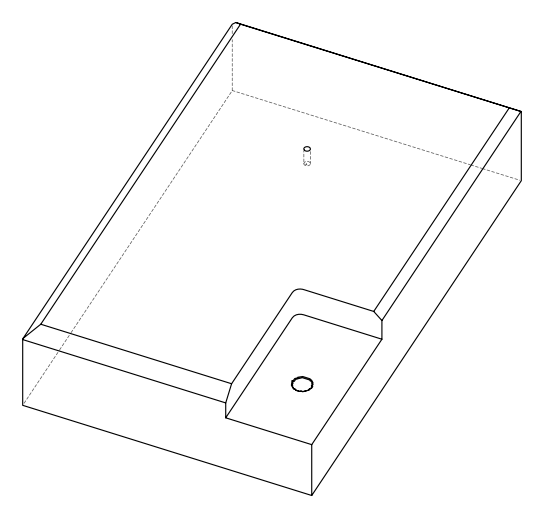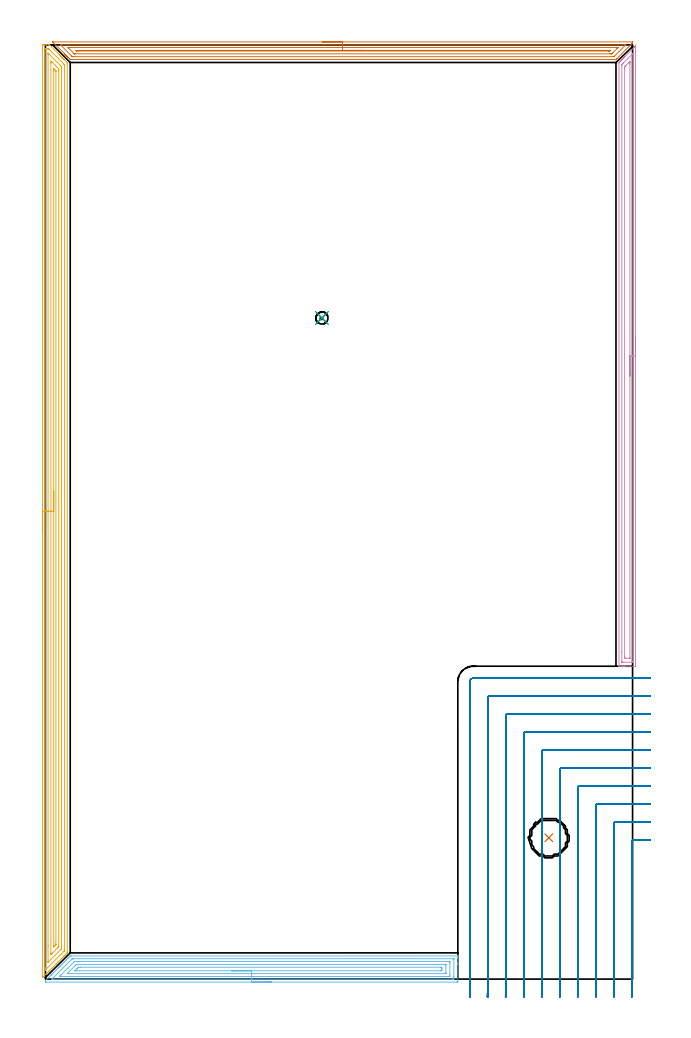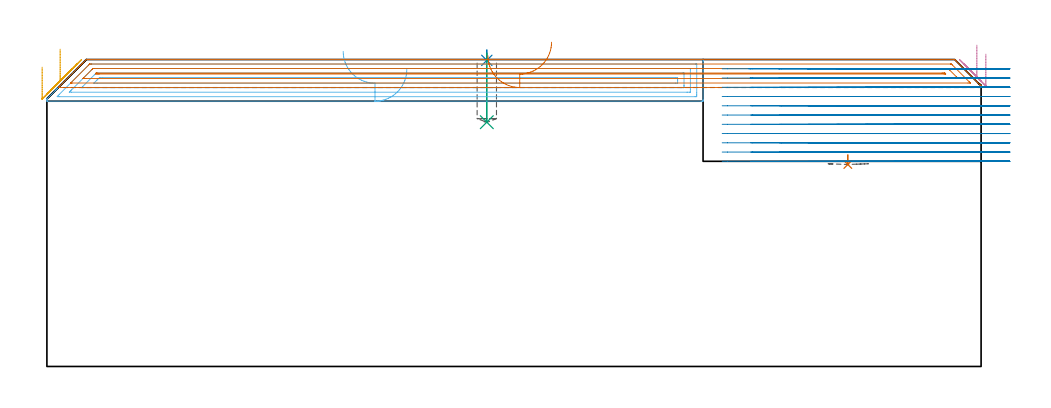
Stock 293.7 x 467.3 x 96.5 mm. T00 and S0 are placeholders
(PLAN: 8 operations, 4 tool changes, 84.1 min)
(1 INDEXABLE_INSERT_DRILL_BLIND_HOLE_FROM_SOLID | STEP1POCKET | NXT0302_009 | 0.02 min | 9274 mm3)
(2 SPOT_DRILL | STEP1POCKET_1 | NXT0321_9005460120000 | 0.03 min | 1 mm3)
(3 DRILL_BLIND_HOLE_INTO_CENTER | STEP1POCKET_1 | NXT0301_032 | 0.09 min | 546 mm3)
(4 AREA_MILL | FG_CHAMFER_SURFACE | UGT0205_001 | 7.59 min | 10892 mm3)
(5 AREA_MILL_1 | FG_CHAMFER_SURFACE_1 | UGT0205_001 | 18.52 min | 35933 mm3)
(6 AREA_MILL_2 | FG_CHAMFER_SURFACE_2 | UGT0205_001 | 8.28 min | 17593 mm3)
(7 AREA_MILL_3 | FG_CHAMFER_SURFACE_3 | UGT0205_001 | 9.18 min | 10827 mm3)
(8 MILL_CORNER_NOTCH_RECTANGULAR | CORNER_NOTCH_RECTANGULAR | NXT0201_011 | Follow Part, ap 3, ae 75% | 40.44 min | 427506 mm3)
(TOOL NXT0302_009 | Index. Insert Drill 19mm [880-D1900L25-05] | D19 PA176 FL95 Z2)
(TOOL NXT0321_9005460120000 | NC Spot Drill, 142deg, 12mm, Carbide, Uncoated | D12 PA142 FL30 Z2)
(TOOL NXT0301_032 | Carbide Drill 6.1mm [860.1-0610-031A1-MM 2214] | D6.1 PA140 FL53 Z2)
(TOOL UGT0205_001 | Chamfer Mill 20 x 3 x 45 deg. | D20 FL50 Z2)
(TOOL NXT0201_011 | ENDMILL 12mm [2P460-1200-NA 1630] | D12 FL38 Z6)
(OP 1 INDEXABLE_INSERT_DRILL_BLIND_HOLE_FROM_SOLID)
G17 G21 G94 G90
T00 M6
G54
G17 G0 G90 X251.8 Y70.7 S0 M3
G43 Z106.5 H1
G94 G81 G98 Z63.5 F250. R66.5
G80
M5
M2
(OP 2 SPOT_DRILL)
G17 G21 G94 G90
T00 M6
G54
G17 G0 G90 X138.3 Y330.7 S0 M3
G43 Z106.5 H0
G94 G81 G98 Z96.237 F250. R99.5
G80
M5
M2
(OP 3 DRILL_BLIND_HOLE_INTO_CENTER)
G17 G21 G94 G90
T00 M6
G54
G17 G0 G90 X138.3 Y330.7 S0 M3
G43 Z106.5 H1
G94 G81 G98 Z76.8 F250. R98.5
G80
M5
M2
(OP 4 AREA_MILL)
G17 G21 G94 G90
T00 M6
G54
G17 G0 G90 X295.2 Y321.65 S1061 M3
G43 Z106.5 H0
Z98.2
G94 G1 Y321.612 Z97.329 F250.
Y321.498 Z96.464
Y321.309 Z95.612
Y321.047 Z94.78
Y320.713 Z93.974
Y320.31 Z93.2
Y319.841 Z92.464
Y319.31 Z91.772
Y318.721 Z91.129
Y318.078 Z90.54
Y317.386 Z90.009
Y316.65 Z89.54
Y315.876 Z89.137
Y315.07 Z88.803
Y314.238 Z88.541
Y313.386 Z88.352
Y312.521 Z88.238
Y311.65 Z88.2
Y157.117
X295.199 Y156.503 Z88.199
X295.197 Y156.502 Z88.2
X295.193 Y156.5 Z88.204
X290.159 Z93.236
X289.607 Z93.79
X289.268 Z94.128
X288.716 Z94.68
X288.377 Z95.018
X287.346 Z96.054
X286.951 Y156.508 Z96.441
X286.903 Y156.51 Z96.488
X286.9 Y156.67 Z96.5
Y458.144
X286.905 Y458.503 Z96.491
X287.03 Y458.631 Z96.367
X287.486 Y459.087 Z95.911
X287.535 Y459.135 Z95.864
X287.734 Y459.335 Z95.665
X287.783 Y459.384 Z95.614
X287.831 Y459.431 Z95.568
X288.032 Y459.633 Z95.367
X288.08 Y459.681 Z95.317
X288.127 Y459.728 Z95.272
X288.33 Y459.93 Z95.069
X288.377 Y459.978 Z95.02
X288.424 Y460.024 Z94.975
X288.628 Y460.228 Z94.771
X288.674 Y460.275 Z94.723
X288.72 Y460.32 Z94.679
X288.925 Y460.526 Z94.474
X288.971 Y460.572 Z94.426
X289.016 Y460.616 Z94.383
X289.223 Y460.824 Z94.176
X289.268 Y460.869 Z94.129
X289.312 Y460.913 Z94.087
X289.521 Y461.121 Z93.878
X289.565 Y461.166 Z93.832
X289.609 Y461.209 Z93.79
X289.819 Y461.419 Z93.58
X294.614 Y466.215 Z88.784
X294.706 Y466.306 Z88.693
X294.881 Y466.481 Z88.519
X295.06 Y466.661 Z88.338
X295.181 Y466.779 Z88.216
X295.194 Y466.783 Z88.203
X295.198 Y466.779 Z88.199
X295.2 Y466.575 Z88.2
Y311.65
X293.786 Z89.614
X293.785 Y158.841 Z89.615
X293.784 Y158.778 Z89.616
X293.779 Y158.653 Z89.621
X293.767 Y158.51 Z89.633
X293.723 Y158.508 Z89.677
X293.233 Y158.501 Z90.167
X288.778 Z94.622
X288.377 Y158.507 Z95.023
X288.326 Y158.51 Z95.074
X288.319 Y158.715 Z95.081
X288.315 Y158.84 Z95.085
X288.314 Y163.613 Z95.086
X288.315 Y457.251 Z95.085
X288.316 Y457.312 Z95.084
X288.32 Y457.375 Z95.08
X288.328 Y457.467 Z95.072
X288.377 Y457.52 Z95.023
X288.686 Y457.834 Z94.714
X288.993 Y458.144 Z94.407
X293.592 Y462.742 Z89.808
X293.723 Y462.871 Z89.677
X293.769 Y462.912 Z89.631
X293.777 Y462.917 Z89.623
X293.78 Y462.881 Z89.62
X293.784 Y462.798 Z89.616
X293.785 Y462.673 Z89.615
X293.786 Y462.61 Z89.614
Y311.65
X292.371 Z91.029
Y160.69
X292.369 Y160.582 Z91.031
X292.367 Y160.529 Z91.033
X292.365 Y160.511 Z91.035
X292.319 Y160.508 Z91.081
X292.129 Y160.501 Z91.271
X290.159 Y160.5 Z93.241
X289.97 Y160.502 Z93.43
X289.844 Y160.505 Z93.556
X289.746 Y160.51 Z93.654
X289.735 Y160.526 Z93.665
X289.733 Y160.547 Z93.667
X289.731 Y160.69 Z93.669
X289.729 Y161.121 Z93.671
X289.728 Y161.583 Z93.672
X289.729 Y455.464 Z93.671
X289.73 Y455.894 Z93.67
X289.734 Y456.357 Z93.666
X289.735 Y456.407 Z93.665
X289.762 Y456.451 Z93.638
X289.826 Y456.521 Z93.574
X289.909 Y456.608 Z93.491
X290.159 Y456.859 Z93.241
X290.354 Y457.055 Z93.046
X291.941 Y458.642 Z91.459
X292.139 Y458.839 Z91.261
X292.34 Y459.037 Z91.06
X292.349 Y459.038 Z91.051
X292.364 Y459.037 Z91.036
X292.369 Y458.786 Z91.031
X292.37 Y458.607 Z91.03
X292.371 Y458.144 Z91.029
Y457.712
Y311.65
Y310.778 Z91.067
Y309.913 Z91.18
Y309.062 Z91.369
Y308.23 Z91.632
Y307.424 Z91.965
Y306.65 Z92.368
Y305.914 Z92.837
Y305.222 Z93.368
Y304.579 Z93.957
Y303.989 Z94.601
Y303.458 Z95.293
Y302.99 Z96.029
Y302.587 Z96.802
Y302.253 Z97.608
Y301.991 Z98.44
Y301.802 Z99.292
Y301.688 Z100.157
Y301.65 Z101.029
G0 Z106.5
M5
M2
(OP 5 AREA_MILL_1)
G17 G21 G94 G90
T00 M6
G54
G17 G0 G90 X-1.5 Y224. S1061 M3
G43 Z106.5 H0
Z94.1
G94 G1 Y224.038 Z93.228 F250.
Y224.152 Z92.363
Y224.341 Z91.512
Y224.603 Z90.68
Y224.937 Z89.874
Y225.34 Z89.1
Y225.808 Z88.364
Y226.34 Z87.672
Y226.929 Z87.029
Y227.572 Z86.44
Y228.264 Z85.908
Y229. Z85.44
Y229.774 Z85.037
Y230.58 Z84.703
Y231.412 Z84.441
Y232.263 Z84.252
Y233.128 Z84.138
Y234. Z84.1
Y466.261
X-1.499 Y466.684 Z84.101
X-1.494 Y467.148 Z84.103
X-1.49 Y467.291 Z84.105
X-1.036 Y467.3 Z84.559
X-0.488 Z85.109
X-0.153 Z85.443
X0.394 Z85.99
X0.729 Z86.324
X1.55 Z87.149
X1.612 Z87.21
X2.022 Z87.621
X2.053 Y467.299 Z87.651
X2.093 Y467.296 Z87.69
X2.118 Y467.279 Z87.716
X2.263 Y467.137 Z87.862
X6.967 Y462.433 Z92.567
X7.183 Y462.218 Z92.781
X7.347 Y462.055 Z92.942
X7.507 Y461.894 Z93.105
X7.63 Y461.771 Z93.228
X7.788 Y461.614 Z93.383
X7.943 Y461.458 Z93.54
X8.077 Y461.324 Z93.674
X8.23 Y461.173 Z93.825
X8.379 Y461.023 Z93.976
X8.523 Y460.878 Z94.121
X8.671 Y460.732 Z94.266
X8.815 Y460.587 Z94.412
X8.97 Y460.431 Z94.568
X9.112 Y460.29 Z94.708
X9.25 Y460.151 Z94.848
X9.416 Y459.985 Z95.014
X9.553 Y459.849 Z95.149
X10.877 Y458.524 Z96.473
X10.897 Y458.502 Z96.492
X10.902 Y458.493 Z96.497
X10.9 Y457.752 Z96.5
Y13.821
X10.902 Y13.108 Z96.495
X10.897 Y13.098 Z96.491
X10.877 Y13.074 Z96.472
X10.729 Y12.928 Z96.327
X10.585 Y12.784 Z96.182
X10.435 Y12.633 Z96.031
X10.282 Y12.481 Z95.88
X10.149 Y12.348 Z95.747
X9.994 Y12.192 Z95.589
X9.836 Y12.035 Z95.434
X9.713 Y11.912 Z95.311
X9.553 Y11.751 Z95.148
X9.389 Y11.588 Z94.987
X9.277 Y11.476 Z94.875
X9.112 Y11.309 Z94.706
X8.943 Y11.142 Z94.541
X8.671 Y10.87 Z94.269
X8.497 Y10.695 Z94.093
X7.941 Y10.141 Z93.541
X7.604 Y9.802 Z93.2
X7.014 Y9.214 Z92.614
X6.318 Y8.517 Z91.917
X5.369 Y7.569 Z90.968
X4.029 Y6.229 Z89.628
X3.136 Y5.336 Z88.735
X2.117 Y4.316 Z87.716
X1.906 Y4.104 Z87.503
X1.797 Y3.996 Z87.395
X1.255 Y3.455 Z86.854
X1.023 Y3.222 Z86.62
X0.904 Y3.103 Z86.501
X0.394 Y2.594 Z85.993
X0.141 Y2.339 Z85.737
X0.011 Y2.209 Z85.608
X-0.467 Y1.733 Z85.133
X-0.741 Y1.457 Z84.854
X-1.331 Y0.87 Z84.268
X-1.477 Y0.732 Z84.122
X-1.497 Y0.714 Z84.101
X-1.5 Y0.87 Z84.1
Y234.
X-0.086 Z85.514
X-0.085 Y465.207 Z85.515
X-0.084 Y465.258 Z85.516
X-0.082 Y465.282 Z85.518
X-0.08 Y465.288 Z85.52
X-0.065 Y465.29 Z85.535
X0.333 Y465.298 Z85.933
X0.729 Y465.299 Z86.329
X1.217 Y465.297 Z86.817
X1.612 Y465.29 Z87.212
X1.664 Y465.275 Z87.264
X1.719 Y465.224 Z87.319
X1.83 Y465.117 Z87.43
X2.053 Y464.897 Z87.653
X9.199 Y457.752 Z94.799
X9.377 Y457.57 Z94.977
X9.441 Y457.502 Z95.041
X9.475 Y457.464 Z95.075
X9.479 Y457.44 Z95.079
X9.481 Y457.339 Z95.081
X9.485 Y456.927 Z95.085
X9.486 Y456.858 Z95.086
Y14.714
X9.483 Y14.302 Z95.083
X9.481 Y14.199 Z95.081
X9.479 Y14.151 Z95.079
X9.458 Y14.12 Z95.058
X9.36 Y14.016 Z94.96
X9.171 Y13.821 Z94.771
X0.042 Y4.692 Z85.642
X-0.05 Y4.603 Z85.55
X-0.065 Y4.591 Z85.535
X-0.075 Y4.584 Z85.525
X-0.079 Y4.605 Z85.521
X-0.085 Y4.82 Z85.515
Y4.889
X-0.086 Y5.521 Z85.514
Y234.
X1.328 Z86.928
X1.329 Y462.504 Z86.929
X1.334 Y463.111 Z86.934
X1.335 Y463.149 Z86.935
X1.337 Y463.152 Z86.937
X1.386 Y463.111 Z86.986
X1.612 Y462.888 Z87.212
X7.642 Y456.858 Z93.242
X7.788 Y456.711 Z93.388
X7.971 Y456.522 Z93.571
X8.06 Y456.429 Z93.66
X8.064 Y456.251 Z93.664
X8.069 Y455.965 Z93.669
X8.071 Y455.679 Z93.671
Y16.214
X8.07 Y15.608 Z93.67
X8.068 Y15.325 Z93.668
X8.065 Y15.227 Z93.665
X8.057 Y15.168 Z93.657
X8.023 Y15.132 Z93.623
X7.788 Y14.889 Z93.388
X1.361 Y8.462 Z86.961
X1.348 Y8.453 Z86.948
X1.339 Y8.448 Z86.939
X1.335 Y8.462 Z86.935
X1.332 Y8.487 Z86.932
X1.329 Y8.748 Z86.929
X1.328 Y16.653 Z86.928
Y234.
X2.743 Z88.343
Y458.393
X2.745 Y458.645 Z88.345
X2.75 Y459.279 Z88.35
X3.376 Y458.674 Z88.976
X3.406 Y458.645 Z89.006
X5.141 Y456.91 Z90.741
X6.024 Y456.026 Z91.624
X6.083 Y455.965 Z91.683
X6.65 Y455.331 Z92.25
X6.653 Y455.072 Z92.253
X6.657 Y454.431 Z92.257
Y16.501
X6.656 Y16.341 Z92.256
X6.653 Y16.261 Z92.253
X6.651 Y16.224 Z92.251
X6.635 Y16.196 Z92.235
X6.482 Y16.037 Z92.082
X6.059 Y15.608 Z91.659
X3.38 Y12.928 Z88.98
X2.934 Y12.483 Z88.534
X2.867 Y12.417 Z88.467
X2.779 Y12.336 Z88.379
X2.751 Y12.311 Z88.351
X2.747 Y12.357 Z88.347
X2.745 Y12.428 Z88.345
X2.743 Y12.676 Z88.343
Y12.928
Y234.
X4.157 Z89.757
Y454.282
X4.158 Y455.072 Z89.758
X4.159 Y455.173 Z89.759
X4.164 Y455.277 Z89.764
X4.175 Y455.415 Z89.775
X4.259 Y455.336 Z89.859
X4.528 Y455.072 Z90.128
X5.141 Y454.454 Z90.741
X5.206 Y454.383 Z90.806
X5.236 Y454.346 Z90.836
X5.239 Y454.281 Z90.839
X5.242 Y454.179 Z90.842
X5.243 Y454.076 Z90.843
Y18.184
X5.241 Y17.394 Z90.841
X5.239 Y17.295 Z90.839
X5.236 Y17.26 Z90.836
X5.22 Y17.231 Z90.82
X5.141 Y17.146 Z90.741
X4.823 Y16.823 Z90.423
X4.218 Y16.218 Z89.818
X4.185 Y16.188 Z89.785
X4.164 Y16.172 Z89.764
X4.163 Z89.763
X4.161 Y16.192 Z89.761
X4.158 Y16.398 Z89.758
X4.157 Y16.501 Z89.757
Y234.
Y234.872 Z89.795
Y235.736 Z89.909
Y236.588 Z90.098
Y237.42 Z90.36
Y238.226 Z90.694
Y239. Z91.097
Y239.736 Z91.565
Y240.428 Z92.096
Y241.071 Z92.686
Y241.66 Z93.329
Y242.191 Z94.021
Y242.66 Z94.757
Y243.063 Z95.531
Y243.397 Z96.337
Y243.659 Z97.169
Y243.848 Z98.02
Y243.962 Z98.885
Y244. Z99.757
G0 Z106.5
M5
M2
(OP 6 AREA_MILL_2)
G17 G21 G94 G90
T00 M6
G54
G17 G0 G90 X113.15 Y-1.5 S1061 M3
G43 Z106.5 H0
Z93.4
G94 G1 X113.112 Z92.528 F250.
X112.998 Z91.663
X112.809 Z90.812
X112.547 Z89.98
X112.213 Z89.174
X111.81 Z88.4
X111.342 Z87.664
X110.81 Z86.972
X110.221 Z86.329
X109.578 Z85.74
X108.886 Z85.208
X108.15 Z84.74
X107.376 Z84.337
X106.57 Z84.003
X105.738 Z83.741
X104.886 Z83.552
X104.022 Z83.438
X103.15 Z83.4
X0.15
X0.069 Y-1.497 Z83.403
X0. Y-1.493 Z83.407
Y-1.114 Z83.786
Y-0.878 Z84.022
Y-0.799 Z84.098
X1.432 Y0.632 Z85.531
X2.585 Y1.785 Z86.684
X2.629 Y1.831 Z86.728
X2.677 Y1.877 Z86.776
X2.873 Y2.073 Z86.972
X2.922 Y2.123 Z87.02
X2.974 Y2.175 Z87.074
X3.161 Y2.362 Z87.261
X3.214 Y2.416 Z87.313
X3.508 Y2.709 Z87.608
X4.163 Y3.364 Z88.263
X5.055 Y4.255 Z89.154
X5.947 Y5.147 Z90.046
X6.727 Y5.928 Z90.826
X6.838 Y6.04 Z90.936
X7.192 Y6.392 Z91.291
X7.369 Y6.569 Z91.469
X7.896 Y7.099 Z91.993
X8.176 Y7.376 Z92.276
X8.191 Y7.391 Z92.291
X8.774 Y7.977 Z92.872
X9.068 Y8.268 Z93.168
X9.653 Y8.855 Z93.751
X9.999 Y9.199 Z94.099
X10.531 Y9.733 Z94.629
X11.118 Y10.318 Z95.218
X11.297 Y10.499 Z95.396
X11.409 Y10.611 Z95.508
X12.211 Y11.41 Z96.31
X12.405 Y11.598 Z96.488
X13.081 Y11.6 Z96.5
X206.15
X206.29 Y11.598 Z96.489
X206.297 Y11.466 Z96.359
X206.3 Y11.328 Z96.227
Y10.909 Z95.808
Y10.318 Z95.213
Y8.267 Z93.164
Y7.684 Z92.579
Y7.236 Z92.131
Y-1.096 Z83.801
X206.297 Y-1.391 Z83.506
X206.29 Y-1.492 Z83.405
X206.187 Y-1.499 Z83.399
X205.704 Y-1.5 Z83.4
X103.15
Y-0.086 Z84.814
X4.028 Y-0.085 Z84.815
X3.529 Y-0.081 Z84.819
X3.271 Y-0.079 Z84.821
X3.252 Y-0.01 Z84.89
X3.271 Y0.017 Z84.917
X3.593 Y0.343 Z85.243
X3.909 Y0.66 Z85.56
X13.081 Y9.83 Z94.73
X13.33 Y10.073 Z94.973
X13.425 Y10.163 Z95.063
X13.456 Y10.179 Z95.079
X13.5 Y10.181 Z95.081
X13.594 Y10.183 Z95.083
X13.973 Y10.186 Z95.086
X14.107
X203.92 Y10.185 Z95.085
X204.056
X204.266 Y10.18 Z95.08
X204.286 Y10.179 Z95.079
X204.291 Y10.167 Z95.067
X204.297 Y10.14 Z95.04
X204.299 Y10.114 Z95.014
X204.3 Y1.164 Z86.064
X204.299 Y0.66 Z85.56
X204.297 Y0.289 Z85.189
X204.289 Y-0.079 Z84.821
X203.92 Y-0.084 Z84.816
X203.785 Y-0.085 Z84.815
X103.15 Y-0.086 Z84.814
Y1.328 Z86.228
X7.73 Y1.329 Z86.229
X7.049 Y1.33 Z86.23
X7.048 Y1.331 Z86.231
X7.045 Y1.334 Z86.234
X7.241 Y1.538 Z86.438
X7.482 Y1.782 Z86.682
X7.73 Y2.031 Z86.931
X14.119 Y8.418 Z93.318
X14.265 Y8.562 Z93.462
X14.465 Y8.754 Z93.654
X14.659 Y8.765 Z93.665
X14.864 Y8.767 Z93.667
X15.544 Y8.771 Z93.671
X15.756
X201.924
X202.137
X202.208 Y8.769 Z93.669
X202.263 Y8.765 Z93.665
X202.29 Y8.762 Z93.662
X202.292 Y8.722 Z93.622
X202.297 Y8.562 Z93.462
X202.299 Y8.402 Z93.302
X202.3 Y2.255 Z87.155
X202.297 Y1.538 Z86.438
X202.294 Y1.383 Z86.283
X202.287 Y1.335 Z86.235
X202.243 Y1.333 Z86.233
X202.137 Y1.331 Z86.231
X201.458 Y1.329 Z86.229
X201.245 Y1.328 Z86.228
X103.15
Y2.743 Z87.643
X11.639
X11.297 Y2.744 Z87.644
X10.961 Y2.747 Z87.647
X10.93 Y2.749 Z87.649
X10.934 Y2.773 Z87.673
X11.024 Y2.867 Z87.767
X11.297 Y3.148 Z88.048
X14.955 Y6.806 Z91.706
X15.356 Y7.2 Z92.1
X15.494 Y7.333 Z92.233
X15.516 Y7.351 Z92.251
X15.547 Y7.353 Z92.253
X15.616 Y7.355 Z92.255
X15.756 Y7.357 Z92.257
X16.088
X199.794
X200.179 Y7.354 Z92.254
X200.26 Y7.352 Z92.252
X200.29 Y7.35 Z92.25
X200.293 Y7.311 Z92.211
X200.296 Y7.221 Z92.121
X200.3 Y6.859 Z91.759
Y3.347 Z88.247
Y3.294 Z88.194
X200.296 Y2.881 Z87.781
X200.293 Y2.778 Z87.678
X200.291 Y2.757 Z87.657
X200.273 Y2.75 Z87.65
X200.208 Y2.747 Z87.647
X200.02 Y2.744 Z87.644
X199.462 Y2.743 Z87.643
X199.13
X103.15
Y4.157 Z89.057
X15.771
X14.879 Y4.158 Z89.058
X14.864 Y4.159 Z89.059
X14.782 Y4.172 Z89.072
X14.82 Y4.216 Z89.116
X14.864 Y4.265 Z89.165
X15.756 Y5.158 Z90.058
X16.147 Y5.544 Z90.444
X16.538 Y5.928 Z90.828
X16.634 Y5.941 Z90.841
X16.648 Y5.942 Z90.842
X17.524 Y5.943 Z90.843
X197.678
X198.29 Y5.928 Z90.828
X198.299 Y5.317 Z90.217
Y5.05 Z89.95
X198.297 Y4.441 Z89.341
X198.29 Y4.172 Z89.072
X197.693 Y4.157 Z89.057
X197.678
X103.15
X102.278 Z89.095
X101.414 Z89.209
X100.562 Z89.398
X99.73 Z89.66
X98.924 Z89.994
X98.15 Z90.397
X97.414 Z90.865
X96.722 Z91.396
X96.079 Z91.986
X95.49 Z92.629
X94.958 Z93.321
X94.49 Z94.057
X94.087 Z94.831
X93.753 Z95.637
X93.491 Z96.469
X93.302 Z97.32
X93.188 Z98.185
X93.15 Z99.057
G0 Z106.5
M5
M2
(OP 7 AREA_MILL_3)
G17 G21 G94 G90
T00 M6
G54
G17 G0 G90 X138.65 Y468.8 S1061 M3
G43 Z106.5 H0
Z97.7
G94 G1 X138.688 Z96.828 F250.
X138.802 Z95.964
X138.991 Z95.112
X139.253 Z94.28
X139.587 Z93.474
X139.99 Z92.7
X140.459 Z91.964
X140.99 Z91.272
X141.579 Z90.629
X142.222 Z90.04
X142.914 Z89.508
X143.65 Z89.04
X144.424 Z88.637
X145.23 Z88.303
X146.062 Z88.041
X146.914 Z87.852
X147.778 Z87.738
X148.65 Z87.7
X293.517
X293.592 Y468.797 Z87.703
X293.699 Y468.791 Z87.705
X293.7 Y468.463 Z88.035
Y468.413 Z88.086
X293.698 Y468.362 Z88.135
X293.696 Y468.306 Z88.19
X293.666 Y468.269 Z88.229
X293.463 Y468.063 Z88.436
X293.391 Y467.991 Z88.509
X292.59 Y467.188 Z89.308
X285.803 Y460.402 Z96.097
X285.527 Y460.128 Z96.365
X285.394 Y459.998 Z96.482
X285.021 Y460. Z96.5
X13.173
X12.396 Y460.005 Z96.491
X12.279 Y460.121 Z96.377
X12.088 Y460.311 Z96.187
X11.52 Y460.878 Z95.618
X11.384 Y461.015 Z95.483
X11.219 Y461.179 Z95.318
X11.08 Y461.318 Z95.177
X10.937 Y461.462 Z95.036
X10.786 Y461.613 Z94.885
X10.639 Y461.759 Z94.737
X10.49 Y461.909 Z94.589
X10.352 Y462.047 Z94.451
X10.199 Y462.199 Z94.296
X10.043 Y462.356 Z94.142
X9.919 Y462.48 Z94.018
X9.758 Y462.639 Z93.856
X9.596 Y462.803 Z93.695
X9.485 Y462.914 Z93.584
X3.975 Y468.425 Z88.075
X3.783 Y468.62 Z87.88
X3.619 Y468.793 Z87.706
X3.783 Y468.8 Z87.7
X148.65
Y467.386 Z89.114
X289.59
X290.179 Y467.381 Z89.119
X290.275 Y467.379 Z89.121
X290.314 Y467.375 Z89.125
X290.29 Y467.349 Z89.151
X290.19 Y467.243 Z89.257
X290.073 Y467.124 Z89.376
X289.966 Y467.016 Z89.484
X284.642 Y461.692 Z94.808
X284.469 Y461.522 Z94.978
X284.404 Y461.461 Z95.039
X284.368 Y461.429 Z95.071
X284.325 Y461.421 Z95.079
X284.127 Y461.416 Z95.084
X284.029 Y461.415 Z95.085
X13.97 Y461.414 Z95.086
X13.571 Y461.417 Z95.083
X13.473 Y461.419 Z95.081
X13.451 Y461.421 Z95.079
X13.423 Y461.439 Z95.061
X13.355 Y461.501 Z94.999
X13.173 Y461.678 Z94.822
X7.563 Y467.288 Z89.212
X7.523 Y467.329 Z89.171
X7.485 Y467.374 Z89.126
X7.483 Y467.38 Z89.12
X7.486 Y467.382 Z89.118
X7.521 Y467.384 Z89.116
X7.807 Y467.386 Z89.114
X7.905
X148.65
Y465.972 Z90.528
X285.916 Y465.971 Z90.529
X286.17 Y465.969 Z90.531
X286.34 Y465.966 Z90.534
X286.451 Y465.962 Z90.538
X286.366 Y465.873 Z90.627
X286.22 Y465.721 Z90.779
X286.07 Y465.569 Z90.931
X285.916 Y465.415 Z91.085
X283.852 Y463.351 Z93.149
X283.579 Y463.079 Z93.421
X283.406 Y462.909 Z93.591
X283.344 Y462.852 Z93.648
X283.323 Y462.835 Z93.665
X283.296 Y462.833 Z93.667
X283.233 Y462.831 Z93.669
X282.593 Y462.829 Z93.671
X282.339 Y462.828 Z93.672
X14.961 Y462.829 Z93.671
X14.707 Y462.831 Z93.669
X14.537 Y462.833 Z93.667
X14.48 Y462.836 Z93.664
X14.456 Y462.854 Z93.646
X14.407 Y462.898 Z93.602
X14.221 Y463.079 Z93.421
X11.58 Y465.721 Z90.779
X11.384 Y465.919 Z90.581
X11.344 Y465.967 Z90.533
X11.348 Y465.968 Z90.532
X11.384 Y465.969 Z90.531
X12.024 Y465.971 Z90.529
X12.279 Y465.972 Z90.528
X148.65
Y464.557 Z91.943
X282.05
X282.339 Y464.555 Z91.945
X282.491 Y464.553 Z91.947
X282.585 Y464.55 Z91.95
X282.516 Y464.472 Z92.028
X282.466 Y464.417 Z92.083
X282.427 Y464.377 Z92.123
X282.339 Y464.292 Z92.208
X282.297 Y464.258 Z92.242
X282.267 Y464.25 Z92.25
X282.198 Y464.247 Z92.253
X282.05 Y464.244 Z92.256
X281.732 Y464.243 Z92.257
X281.444
X15.856
X15.567 Y464.244 Z92.256
X15.53 Y464.247 Z92.253
X15.514 Y464.249 Z92.251
X15.477 Y464.282 Z92.218
X15.413 Y464.342 Z92.158
X15.387 Y464.374 Z92.126
X15.256 Y464.55 Z91.95
X15.536 Y464.554 Z91.946
X15.856 Y464.556 Z91.944
X16.143 Y464.557 Z91.943
X16.43
X148.65
X149.522 Z91.981
X150.387 Z92.095
X151.238 Z92.283
X152.07 Z92.546
X152.876 Z92.88
X153.65 Z93.282
X154.386 Z93.751
X155.078 Z94.282
X155.721 Z94.872
X156.31 Z95.515
X156.842 Z96.207
X157.31 Z96.943
X157.713 Z97.717
X158.047 Z98.522
X158.309 Z99.354
X158.498 Z100.206
X158.612 Z101.071
X158.65 Z101.943
G0 Z106.5
M5
M2
(OP 8 MILL_CORNER_NOTCH_RECTANGULAR)
G17 G21 G94 G90
T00 M6
G54
G17 G0 G90 X302.7 Y69.502 S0 M3
G43 Z106.5 H1
Z93.591
G94 G1 X299.7 Y69.5 F250.
X299.65 F500.
X293.894
G3 X293.3 Y68.906 R0.6
G1 Y-4.472
G2 X293.286 Y-6. R81.
G1 X293.229 Y-8.999 F250.
G0 Z106.5
X302.7 Y78.502
Z93.591
G1 X299.7 Y78.5
X299.65 F500.
X284.894
G3 X284.3 Y77.906 R0.6
G1 Y-4.472
G2 X284.284 Y-6. R72.
G1 X284.22 Y-8.999 F250.
G0 Z106.5
X302.7 Y87.502
Z93.591
G1 X299.7 Y87.5
X299.65 F500.
X275.894
G3 X275.3 Y86.906 R0.6
G1 Y-4.472
G2 X275.281 Y-6. R63.
G1 X275.209 Y-8.999 F250.
G0 Z106.5
X302.7 Y96.503
Z93.591
G1 X299.7 Y96.5
X299.65 F500.
X266.895
G3 X266.3 Y95.905 R0.6
G1 Y-4.472
G2 X266.278 Y-6. R54.
G1 X266.194 Y-8.999 F250.
G0 Z106.5
X302.7 Y105.503
Z93.591
G1 X299.7 Y105.5
X299.65 F500.
X257.895
G3 X257.3 Y104.905 R0.6
G1 Y-4.472
G2 X257.274 Y-6. R45.
G1 X257.172 Y-8.998 F250.
G0 Z106.5
X302.7 Y114.504
Z93.591
G1 X299.7 Y114.5
X299.65 F500.
X248.895
G3 X248.3 Y113.905 R0.6
G1 Y-4.472
G2 X248.268 Y-6. R36.
G1 X248.14 Y-8.997 F250.
G0 Z106.5
X302.7 Y123.506
Z93.591
G1 X299.7 Y123.5
X299.65 F500.
X239.896
G3 X239.3 Y122.904 R0.6
G1 Y-4.472
G2 X239.257 Y-6. R27.
G1 X239.087 Y-8.995 F250.
G0 Z106.5
X302.7 Y132.508
Z93.591
G1 X299.7 Y132.5
X299.65 F500.
X230.896
G3 X230.3 Y131.904 R0.6
G1 Y-4.472
G2 X230.235 Y-6. R18.
G1 X229.98 Y-8.989 F250.
G0 Z106.5
X302.7 Y141.517
Z93.591
G1 X299.7 Y141.5
X299.65 F500.
X221.896
G3 X221.3 Y140.904 R0.6
G1 Y-4.472
G2 X221.169 Y-6. R9.
G1 X220.66 Y-8.956 F250.
G0 Z106.5
X302.65 Y150.5
Z93.591
G1 X299.65
X214. F500.
G3 X212.3 Y148.8 R1.7
G1 Y-4.472
Y-7.472 F250.
G0 Z106.5
X302.7 Y69.5
Z90.682
G1 X299.7
X293.894 F500.
G3 X293.3 Y68.906 R0.6
G1 Y-5.386
G2 X293.298 Y-6. R81.
G1 X293.275 Y-9. F250.
G0 Z106.5
X302.7 Y78.5
Z90.682
G1 X299.7
X284.894 F500.
G3 X284.3 Y77.906 R0.6
G1 Y-5.386
G2 X284.297 Y-6. R72.
G1 X284.272 Y-9. F250.
G0 Z106.5
X302.7 Y87.5
Z90.682
G1 X299.7
X275.894 F500.
G3 X275.3 Y86.906 R0.6
G1 Y-5.386
G2 X275.297 Y-6. R63.
G1 X275.268 Y-9. F250.
G0 Z106.5
X302.7 Y96.5
Z90.682
G1 X299.7
X266.895 F500.
G3 X266.3 Y95.905 R0.6
G1 Y-5.386
G2 X266.297 Y-6. R54.
G1 X266.262 Y-9. F250.
G0 Z106.5
X302.7 Y105.5
Z90.682
G1 X299.7
X257.895 F500.
G3 X257.3 Y104.905 R0.6
G1 Y-5.386
G2 X257.296 Y-6. R45.
G1 X257.255 Y-9. F250.
G0 Z106.5
X302.7 Y114.5
Z90.682
G1 X299.7
X248.895 F500.
G3 X248.3 Y113.905 R0.6
G1 Y-5.386
G2 X248.295 Y-6. R36.
G1 X248.244 Y-9. F250.
G0 Z106.5
X302.7 Y123.5
Z90.682
G1 X299.7
X239.896 F500.
G3 X239.3 Y122.904 R0.6
G1 Y-5.386
G2 X239.293 Y-6. R27.
G1 X239.225 Y-8.999 F250.
G0 Z106.5
X302.7 Y132.5
Z90.682
G1 X299.7
X230.896 F500.
G3 X230.3 Y131.904 R0.6
G1 Y-5.386
G2 X230.29 Y-6. R18.
G1 X230.187 Y-8.998 F250.
G0 Z106.5
X302.7 Y141.5
Z90.682
G1 X299.7
X221.896 F500.
G3 X221.3 Y140.904 R0.6
G1 Y-5.386
G2 X221.279 Y-6. R9.
G1 X221.074 Y-8.993 F250.
G0 Z106.5
X302.7 Y150.5
Z90.682
G1 X299.7
X214. F500.
G3 X212.3 Y148.8 R1.7
G1 Y-5.386
Y-8.386 F250.
G0 Z106.5
X302.7 Y69.5
Z87.773
G1 X299.7
X293.894 F500.
G3 X293.3 Y68.906 R0.6
G1 Y-6.
Y-9. F250.
G0 Z106.5
X302.7 Y78.5
Z87.773
G1 X299.7
X284.894 F500.
G3 X284.3 Y77.906 R0.6
G1 Y-6.
Y-9. F250.
G0 Z106.5
X302.7 Y87.5
Z87.773
G1 X299.7
X275.894 F500.
G3 X275.3 Y86.906 R0.6
G1 Y-6.
Y-9. F250.
G0 Z106.5
X302.7 Y96.5
Z87.773
G1 X299.7
X266.895 F500.
G3 X266.3 Y95.905 R0.6
G1 Y-6.
Y-9. F250.
G0 Z106.5
X302.7 Y105.5
Z87.773
G1 X299.7
X257.895 F500.
G3 X257.3 Y104.905 R0.6
G1 Y-6.
Y-9. F250.
G0 Z106.5
X302.7 Y114.5
Z87.773
G1 X299.7
X248.895 F500.
G3 X248.3 Y113.905 R0.6
G1 Y-6.
Y-9. F250.
G0 Z106.5
X302.7 Y123.5
Z87.773
G1 X299.7
X239.895 F500.
G3 X239.3 Y122.905 R0.6
G1 Y-6.
Y-9. F250.
G0 Z106.5
X302.7 Y132.5
Z87.773
G1 X299.7
X230.896 F500.
G3 X230.3 Y131.904 R0.6
G1 Y-6.
Y-9. F250.
G0 Z106.5
X302.7 Y141.5
Z87.773
G1 X299.7
X221.896 F500.
G3 X221.3 Y140.904 R0.6
G1 Y-6.
Y-9. F250.
G0 Z106.5
X302.7 Y150.5
Z87.773
G1 X299.7
X214. F500.
G3 X212.3 Y148.8 R1.7
G1 Y-6.
Y-9. F250.
G0 Z106.5
X302.7 Y69.5
Z84.864
G1 X299.7
X293.894 F500.
G3 X293.3 Y68.906 R0.6
G1 Y-6.
Y-9. F250.
G0 Z106.5
X302.7 Y78.5
Z84.864
G1 X299.7
X284.894 F500.
G3 X284.3 Y77.906 R0.6
G1 Y-6.
Y-9. F250.
G0 Z106.5
X302.7 Y87.5
Z84.864
G1 X299.7
X275.894 F500.
G3 X275.3 Y86.906 R0.6
G1 Y-6.
Y-9. F250.
G0 Z106.5
X302.7 Y96.5
Z84.864
G1 X299.7
X266.895 F500.
G3 X266.3 Y95.905 R0.6
G1 Y-6.
Y-9. F250.
G0 Z106.5
X302.7 Y105.5
Z84.864
G1 X299.7
X257.895 F500.
G3 X257.3 Y104.905 R0.6
G1 Y-6.
Y-9. F250.
G0 Z106.5
X302.7 Y114.5
Z84.864
G1 X299.7
X248.895 F500.
G3 X248.3 Y113.905 R0.6
G1 Y-6.
Y-9. F250.
G0 Z106.5
X302.7 Y123.5
Z84.864
G1 X299.7
X239.895 F500.
G3 X239.3 Y122.905 R0.6
G1 Y-6.
Y-9. F250.
G0 Z106.5
X302.7 Y132.5
Z84.864
G1 X299.7
X230.896 F500.
G3 X230.3 Y131.904 R0.6
G1 Y-6.
Y-9. F250.
G0 Z106.5
X302.7 Y141.5
Z84.864
G1 X299.7
X221.896 F500.
G3 X221.3 Y140.904 R0.6
G1 Y-6.
Y-9. F250.
G0 Z106.5
X302.7 Y150.5
Z84.864
G1 X299.7
X214. F500.
G3 X212.3 Y148.8 R1.7
G1 Y-6.
Y-9. F250.
G0 Z106.5
X302.7 Y69.5
Z81.954
G1 X299.7
X293.894 F500.
G3 X293.3 Y68.906 R0.6
G1 Y-6.
Y-9. F250.
G0 Z106.5
X302.7 Y78.5
Z81.954
G1 X299.7
X284.894 F500.
G3 X284.3 Y77.906 R0.6
G1 Y-6.
Y-9. F250.
G0 Z106.5
X302.7 Y87.5
Z81.954
G1 X299.7
X275.894 F500.
G3 X275.3 Y86.906 R0.6
G1 Y-6.
Y-9. F250.
G0 Z106.5
X302.7 Y96.5
Z81.954
G1 X299.7
X266.895 F500.
G3 X266.3 Y95.905 R0.6
G1 Y-6.
Y-9. F250.
G0 Z106.5
X302.7 Y105.5
Z81.954
G1 X299.7
X257.895 F500.
G3 X257.3 Y104.905 R0.6
G1 Y-6.
Y-9. F250.
G0 Z106.5
X302.7 Y114.5
Z81.954
G1 X299.7
X248.895 F500.
G3 X248.3 Y113.905 R0.6
G1 Y-6.
Y-9. F250.
G0 Z106.5
X302.7 Y123.5
Z81.954
G1 X299.7
X239.895 F500.
G3 X239.3 Y122.905 R0.6
G1 Y-6.
Y-9. F250.
G0 Z106.5
X302.7 Y132.5
Z81.954
G1 X299.7
X230.896 F500.
G3 X230.3 Y131.904 R0.6
G1 Y-6.
Y-9. F250.
G0 Z106.5
X302.7 Y141.5
Z81.954
G1 X299.7
X221.896 F500.
G3 X221.3 Y140.904 R0.6
G1 Y-6.
Y-9. F250.
G0 Z106.5
X302.7 Y150.5
Z81.954
G1 X299.7
X214. F500.
G3 X212.3 Y148.8 R1.7
G1 Y-6.
Y-9. F250.
G0 Z106.5
X302.7 Y69.5
Z79.045
G1 X299.7
X293.894 F500.
G3 X293.3 Y68.906 R0.6
G1 Y-6.
Y-9. F250.
G0 Z106.5
X302.7 Y78.5
Z79.045
G1 X299.7
X284.894 F500.
G3 X284.3 Y77.906 R0.6
G1 Y-6.
Y-9. F250.
G0 Z106.5
X302.7 Y87.5
Z79.045
G1 X299.7
X275.894 F500.
G3 X275.3 Y86.906 R0.6
G1 Y-6.
Y-9. F250.
G0 Z106.5
X302.7 Y96.5
Z79.045
G1 X299.7
X266.895 F500.
G3 X266.3 Y95.905 R0.6
G1 Y-6.
Y-9. F250.
G0 Z106.5
X302.7 Y105.5
Z79.045
G1 X299.7
X257.895 F500.
G3 X257.3 Y104.905 R0.6
G1 Y-6.
Y-9. F250.
G0 Z106.5
X302.7 Y114.5
Z79.045
G1 X299.7
X248.895 F500.
G3 X248.3 Y113.905 R0.6
G1 Y-6.
Y-9. F250.
G0 Z106.5
X302.7 Y123.5
Z79.045
G1 X299.7
X239.895 F500.
G3 X239.3 Y122.905 R0.6
G1 Y-6.
Y-9. F250.
G0 Z106.5
X302.7 Y132.5
Z79.045
G1 X299.7
X230.896 F500.
G3 X230.3 Y131.904 R0.6
G1 Y-6.
Y-9. F250.
G0 Z106.5
X302.7 Y141.5
Z79.045
G1 X299.7
X221.896 F500.
G3 X221.3 Y140.904 R0.6
G1 Y-6.
Y-9. F250.
G0 Z106.5
X302.7 Y150.5
Z79.045
G1 X299.7
X214. F500.
G3 X212.3 Y148.8 R1.7
G1 Y-6.
Y-9. F250.
G0 Z106.5
X302.7 Y69.5
Z76.136
G1 X299.7
X293.894 F500.
G3 X293.3 Y68.906 R0.6
G1 Y-6.
Y-9. F250.
G0 Z106.5
X302.7 Y78.5
Z76.136
G1 X299.7
X284.894 F500.
G3 X284.3 Y77.906 R0.6
G1 Y-6.
Y-9. F250.
G0 Z106.5
X302.7 Y87.5
Z76.136
G1 X299.7
X275.894 F500.
G3 X275.3 Y86.906 R0.6
G1 Y-6.
Y-9. F250.
G0 Z106.5
X302.7 Y96.5
Z76.136
G1 X299.7
X266.895 F500.
G3 X266.3 Y95.905 R0.6
G1 Y-6.
Y-9. F250.
G0 Z106.5
X302.7 Y105.5
Z76.136
G1 X299.7
X257.895 F500.
G3 X257.3 Y104.905 R0.6
G1 Y-6.
Y-9. F250.
G0 Z106.5
X302.7 Y114.5
Z76.136
G1 X299.7
X248.895 F500.
G3 X248.3 Y113.905 R0.6
G1 Y-6.
Y-9. F250.
G0 Z106.5
X302.7 Y123.5
Z76.136
G1 X299.7
X239.895 F500.
G3 X239.3 Y122.905 R0.6
G1 Y-6.
Y-9. F250.
G0 Z106.5
X302.7 Y132.5
Z76.136
G1 X299.7
X230.896 F500.
G3 X230.3 Y131.904 R0.6
G1 Y-6.
Y-9. F250.
G0 Z106.5
X302.7 Y141.5
Z76.136
G1 X299.7
X221.896 F500.
G3 X221.3 Y140.904 R0.6
G1 Y-6.
Y-9. F250.
G0 Z106.5
X302.7 Y150.5
Z76.136
G1 X299.7
X214. F500.
G3 X212.3 Y148.8 R1.7
G1 Y-6.
Y-9. F250.
G0 Z106.5
X302.7 Y69.5
Z73.227
G1 X299.7
X293.894 F500.
G3 X293.3 Y68.906 R0.6
G1 Y-6.
Y-9. F250.
G0 Z106.5
X302.7 Y78.5
Z73.227
G1 X299.7
X284.894 F500.
G3 X284.3 Y77.906 R0.6
G1 Y-6.
Y-9. F250.
G0 Z106.5
X302.7 Y87.5
Z73.227
G1 X299.7
X275.894 F500.
G3 X275.3 Y86.906 R0.6
G1 Y-6.
Y-9. F250.
G0 Z106.5
X302.7 Y96.5
Z73.227
G1 X299.7
X266.895 F500.
G3 X266.3 Y95.905 R0.6
G1 Y-6.
Y-9. F250.
G0 Z106.5
X302.7 Y105.5
Z73.227
G1 X299.7
X257.895 F500.
G3 X257.3 Y104.905 R0.6
G1 Y-6.
Y-9. F250.
G0 Z106.5
X302.7 Y114.5
Z73.227
G1 X299.7
X248.895 F500.
G3 X248.3 Y113.905 R0.6
G1 Y-6.
Y-9. F250.
G0 Z106.5
X302.7 Y123.5
Z73.227
G1 X299.7
X239.895 F500.
G3 X239.3 Y122.905 R0.6
G1 Y-6.
Y-9. F250.
G0 Z106.5
X302.7 Y132.5
Z73.227
G1 X299.7
X230.896 F500.
G3 X230.3 Y131.904 R0.6
G1 Y-6.
Y-9. F250.
G0 Z106.5
X302.7 Y141.5
Z73.227
G1 X299.7
X221.896 F500.
G3 X221.3 Y140.904 R0.6
G1 Y-6.
Y-9. F250.
G0 Z106.5
X302.7 Y150.5
Z73.227
G1 X299.7
X214. F500.
G3 X212.3 Y148.8 R1.7
G1 Y-6.
Y-9. F250.
G0 Z106.5
X302.7 Y69.5
Z70.318
G1 X299.7
X293.894 F500.
G3 X293.3 Y68.906 R0.6
G1 Y-6.
Y-9. F250.
G0 Z106.5
X302.7 Y78.5
Z70.318
G1 X299.7
X284.894 F500.
G3 X284.3 Y77.906 R0.6
G1 Y-6.
Y-9. F250.
G0 Z106.5
X302.7 Y87.5
Z70.318
G1 X299.7
X275.894 F500.
G3 X275.3 Y86.906 R0.6
G1 Y-6.
Y-9. F250.
G0 Z106.5
X302.7 Y96.5
Z70.318
G1 X299.7
X266.895 F500.
G3 X266.3 Y95.905 R0.6
G1 Y-6.
Y-9. F250.
G0 Z106.5
X302.7 Y105.5
Z70.318
G1 X299.7
X257.895 F500.
G3 X257.3 Y104.905 R0.6
G1 Y-6.
Y-9. F250.
G0 Z106.5
X302.7 Y114.5
Z70.318
G1 X299.7
X248.895 F500.
G3 X248.3 Y113.905 R0.6
G1 Y-6.
Y-9. F250.
G0 Z106.5
X302.7 Y123.5
Z70.318
G1 X299.7
X239.895 F500.
G3 X239.3 Y122.905 R0.6
G1 Y-6.
Y-9. F250.
G0 Z106.5
X302.7 Y132.5
Z70.318
G1 X299.7
X230.896 F500.
G3 X230.3 Y131.904 R0.6
G1 Y-6.
Y-9. F250.
G0 Z106.5
X302.7 Y141.5
Z70.318
G1 X299.7
X221.896 F500.
G3 X221.3 Y140.904 R0.6
G1 Y-6.
Y-9. F250.
G0 Z106.5
X302.7 Y150.5
Z70.318
G1 X299.7
X214. F500.
G3 X212.3 Y148.8 R1.7
G1 Y-6.
Y-9. F250.
G0 Z106.5
X302.7 Y69.5
Z67.409
G1 X299.7
X293.894 F500.
G3 X293.3 Y68.906 R0.6
G1 Y-6.
Y-9. F250.
G0 Z106.5
X302.7 Y78.5
Z67.409
G1 X299.7
X284.894 F500.
G3 X284.3 Y77.906 R0.6
G1 Y-6.
Y-9. F250.
G0 Z106.5
X302.7 Y87.5
Z67.409
G1 X299.7
X275.894 F500.
G3 X275.3 Y86.906 R0.6
G1 Y-6.
Y-9. F250.
G0 Z106.5
X302.7 Y96.5
Z67.409
G1 X299.7
X266.895 F500.
G3 X266.3 Y95.905 R0.6
G1 Y-6.
Y-9. F250.
G0 Z106.5
X302.7 Y105.5
Z67.409
G1 X299.7
X257.895 F500.
G3 X257.3 Y104.905 R0.6
G1 Y-6.
Y-9. F250.
G0 Z106.5
X302.7 Y114.5
Z67.409
G1 X299.7
X248.895 F500.
G3 X248.3 Y113.905 R0.6
G1 Y-6.
Y-9. F250.
G0 Z106.5
X302.7 Y123.5
Z67.409
G1 X299.7
X239.895 F500.
G3 X239.3 Y122.905 R0.6
G1 Y-6.
Y-9. F250.
G0 Z106.5
X302.7 Y132.5
Z67.409
G1 X299.7
X230.896 F500.
G3 X230.3 Y131.904 R0.6
G1 Y-6.
Y-9. F250.
G0 Z106.5
X302.7 Y141.5
Z67.409
G1 X299.7
X221.896 F500.
G3 X221.3 Y140.904 R0.6
G1 Y-6.
Y-9. F250.
G0 Z106.5
X302.7 Y150.5
Z67.409
G1 X299.7
X214. F500.
G3 X212.3 Y148.8 R1.7
G1 Y-6.
Y-9. F250.
G0 Z106.5
X302.7 Y69.5
Z64.5
G1 X299.7
X293.894 F500.
G3 X293.3 Y68.906 R0.6
G1 Y-6.
Y-9. F250.
G0 Z106.5
X302.7 Y78.5
Z64.5
G1 X299.7
X284.894 F500.
G3 X284.3 Y77.906 R0.6
G1 Y-6.
Y-9. F250.
G0 Z106.5
X302.7 Y87.5
Z64.5
G1 X299.7
X275.894 F500.
G3 X275.3 Y86.906 R0.6
G1 Y-6.
Y-9. F250.
G0 Z106.5
X302.7 Y96.5
Z64.5
G1 X299.7
X266.895 F500.
G3 X266.3 Y95.905 R0.6
G1 Y-6.
Y-9. F250.
G0 Z106.5
X302.7 Y105.5
Z64.5
G1 X299.7
X257.895 F500.
G3 X257.3 Y104.905 R0.6
G1 Y-6.
Y-9. F250.
G0 Z106.5
X302.7 Y114.5
Z64.5
G1 X299.7
X248.895 F500.
G3 X248.3 Y113.905 R0.6
G1 Y-6.
Y-9. F250.
G0 Z106.5
X302.7 Y123.5
Z64.5
G1 X299.7
X239.895 F500.
G3 X239.3 Y122.905 R0.6
G1 Y-6.
Y-9. F250.
G0 Z106.5
X302.7 Y132.5
Z64.5
G1 X299.7
X230.896 F500.
G3 X230.3 Y131.904 R0.6
G1 Y-6.
Y-9. F250.
G0 Z106.5
X302.7 Y141.5
Z64.5
G1 X299.7
X221.896 F500.
G3 X221.3 Y140.904 R0.6
G1 Y-6.
Y-9. F250.
G0 Z106.5
X302.7 Y150.5
Z64.5
G1 X299.7
X214. F500.
G3 X212.3 Y148.8 R1.7
G1 Y-6.
Y-9. F250.
G0 Z106.5
M5
M2
